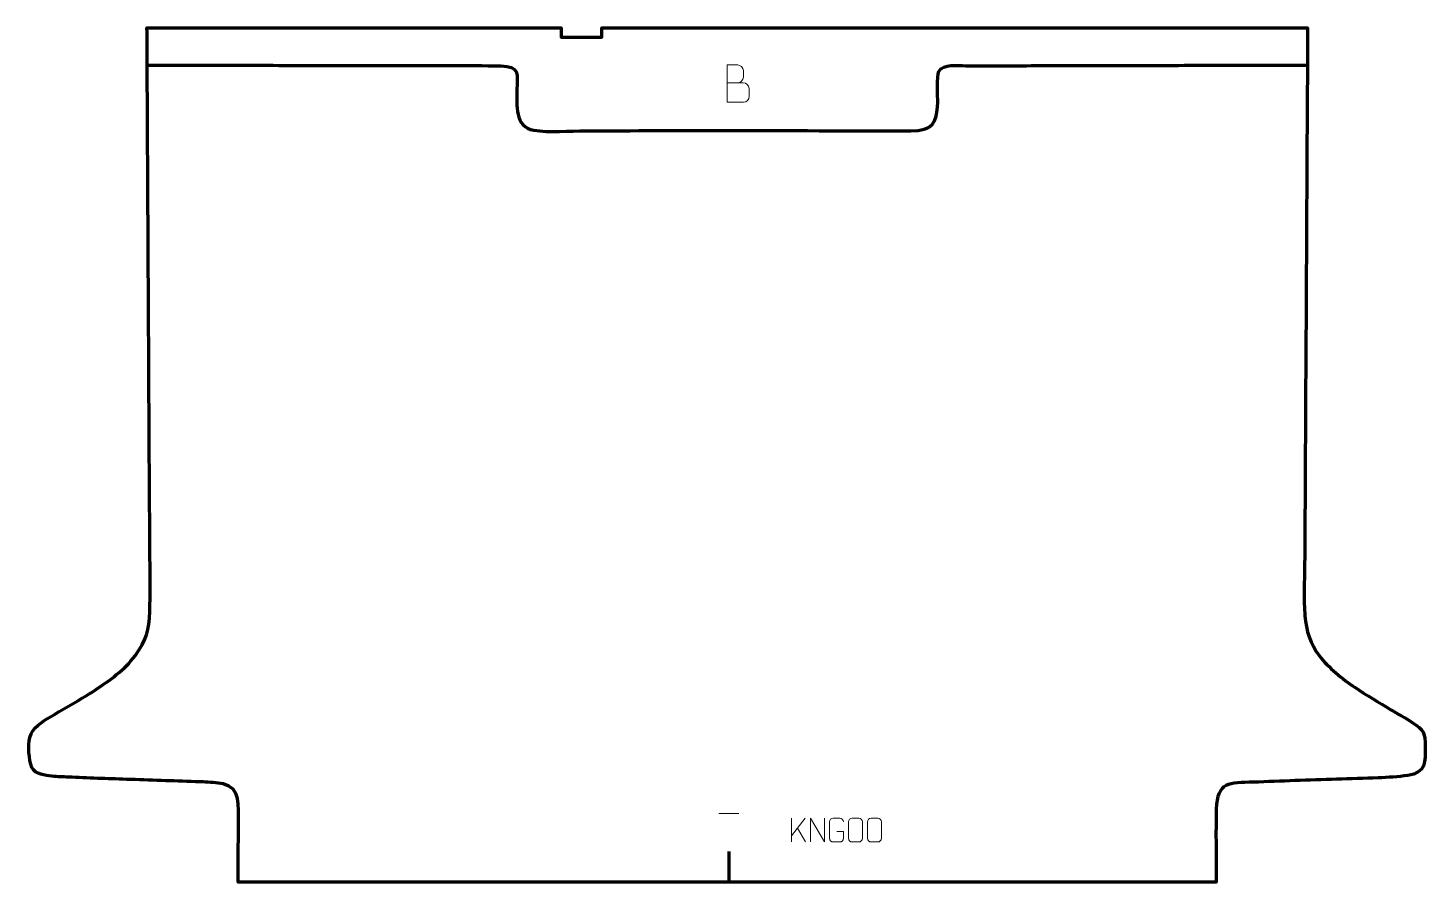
# Model space of a CAD drawing. Header units: millimetres. Extents: x 707 to 2180, y -50 to 850.
import ezdxf

# ---------------------------------------------------------------- set-up
doc = ezdxf.new("R2010")
doc.units = ezdxf.units.MM
doc.header["$MEASUREMENT"] = 0
doc.layers.add('layer 2', color=7, linetype='Continuous')
doc.layers.add('layer 3', color=7, linetype='Continuous')

msp = doc.modelspace()

# ---------------------------------------------------------------- linework, layer by layer
at = {"layer": 'layer 2', "color": 142, "lineweight": 158}
msp.add_open_spline([(832.9658, 810.774), (848.3731, 810.7413), (863.7805, 810.7087), (879.1878, 810.676), (879.1878, 810.676), (895.8444, 810.6407), (912.501, 810.6054), (929.1576, 810.5701), (929.1576, 810.5701), (961.638, 810.5013), (994.1183, 810.4324), (1026.5987, 810.3636), (1026.5987, 810.3636), (1034.927, 810.3459), (1043.2553, 810.3283), (1051.5836, 810.3106), (1051.5836, 810.3106), (1067.8238, 810.2762), (1084.0639, 810.2418), (1100.3041, 810.2074), (1100.3041, 810.2074), (1135.304, 810.1345), (1170.4051, 810.3076), (1205.3906, 810.0209), (1205.3906, 810.0209), (1225.9779, 809.016), (1222.8229, 802.4935), (1222.5398, 784.6699), (1222.5398, 784.6699), (1222.2466, 769.1564), (1220.0087, 745.4882), (1240.1918, 742.0752), (1240.1918, 742.0752), (1255.8975, 739.6014), (1278.6257, 741.3926), (1295.1996, 741.4503), (1295.1996, 741.4503), (1344.8521, 741.6232), (1394.5047, 741.802), (1444.1572, 741.9792), (1444.1572, 741.9792), (1508.6644, 741.7903), (1573.188, 741.4547), (1637.6934, 741.4109), (1637.6934, 741.4109), (1660.0461, 741.7946), (1665.2285, 748.8157), (1665.8267, 770.8128), (1665.8267, 770.8128), (1665.9126, 777.7923), (1664.4879, 798.991), (1667.1741, 804.1094), (1667.1741, 804.1094), (1671.5543, 812.4556), (1687.125, 810.1607), (1695.347, 810.1009), (1695.347, 810.1009), (1721.6281, 809.9097), (1747.9812, 810.1199), (1774.2686, 810.1782), (1774.2686, 810.1782), (1798.0042, 810.2285), (1821.7399, 810.2789), (1845.4755, 810.3292), (1845.4755, 810.3292), (1878.3723, 810.3989), (1911.2691, 810.4686), (1944.1658, 810.5383), (1944.1658, 810.5383), (1959.5732, 810.571), (1974.9805, 810.6037), (1990.3879, 810.6363), (1990.3879, 810.6363), (2012.0415, 810.6822), (2033.695, 810.7281), (2055.3486, 810.774)], degree=3, knots=[0, 0, 0, 0, 0.05, 0.05, 0.05, 0.05, 0.1, 0.1, 0.1, 0.1, 0.15, 0.15, 0.15, 0.15, 0.2, 0.2, 0.2, 0.2, 0.25, 0.25, 0.25, 0.25, 0.3, 0.3, 0.3, 0.3, 0.35, 0.35, 0.35, 0.35, 0.4, 0.4, 0.4, 0.4, 0.45, 0.45, 0.45, 0.45, 0.5, 0.5, 0.5, 0.5, 0.55, 0.55, 0.55, 0.55, 0.6, 0.6, 0.6, 0.6, 0.65, 0.65, 0.65, 0.65, 0.7, 0.7, 0.7, 0.7, 0.75, 0.75, 0.75, 0.75, 0.8, 0.8, 0.8, 0.8, 0.85, 0.85, 0.85, 0.85, 0.9, 0.9, 0.9, 0.9, 1, 1, 1, 1], dxfattribs=at)
at = {"layer": 'layer 2', "color": 142, "lineweight": 9}
for points, knots in [([(1443.7743, 792.0677), (1449.5154, 792.0683), (1455.2571, 792.0683), (1460.9995, 792.0677), (1460.9995, 792.0677), (1464.1164, 792.0404), (1467.1516, 789.301), (1467.1516, 786.067), (1467.1516, 786.067), (1467.1509, 784.2864), (1467.1509, 779.4749), (1467.1516, 777.6937), (1467.1516, 777.6937), (1467.1794, 774.7621), (1464.7461, 771.5846), (1461.0831, 771.6112), (1461.0831, 771.6112), (1455.3402, 771.6118), (1449.5978, 771.6118), (1443.8561, 771.6112), (1443.8561, 771.6112), (1443.8561, 784.7361), (1443.8561, 797.8604), (1443.8561, 810.9841), (1443.8561, 810.9841), (1447.6015, 810.9841), (1451.3475, 810.9841), (1455.0935, 810.9841), (1455.0935, 810.9841), (1457.7456, 811.012), (1461.054, 807.9974), (1461.0819, 804.901), (1461.0819, 804.901), (1461.0813, 801.641), (1461.0813, 801.4107), (1461.0819, 798.1501), (1461.0819, 798.1501), (1461.1092, 794.8901), (1458.1832, 792.0404), (1455.0117, 792.0677)], [0, 0, 0, 0, 0.090909091, 0.090909091, 0.090909091, 0.090909091, 0.181818182, 0.181818182, 0.181818182, 0.181818182, 0.272727273, 0.272727273, 0.272727273, 0.272727273, 0.363636364, 0.363636364, 0.363636364, 0.363636364, 0.454545455, 0.454545455, 0.454545455, 0.454545455, 0.545454545, 0.545454545, 0.545454545, 0.545454545, 0.636363636, 0.636363636, 0.636363636, 0.636363636, 0.727272727, 0.727272727, 0.727272727, 0.727272727, 0.818181818, 0.818181818, 0.818181818, 0.818181818, 1, 1, 1, 1]), ([(1531.8502, -7.8623), (1531.8502, -7.8623), (1531.8502, 17.0905), (1531.8502, 17.0905), (1531.8502, 17.0905), (1531.8502, 17.0905), (1546.5045, -7.8623), (1546.5045, -7.8623), (1546.5045, -7.8623), (1546.5045, -7.8623), (1546.5045, 17.0905), (1546.5045, 17.0905)], [0, 0, 0, 0, 0.25, 0.25, 0.25, 0.25, 0.5, 0.5, 0.5, 0.5, 1, 1, 1, 1]), ([(1559.4315, 3.1231), (1559.4315, 3.1231), (1566.5994, 3.1231), (1566.5994, 3.1231), (1566.5994, 3.1231), (1566.5994, 3.1231), (1566.5994, -4.0448), (1566.5994, -4.0448), (1566.5994, -4.0448), (1566.4597, -6.3681), (1564.7826, -7.8476), (1562.6349, -7.8584), (1562.6349, -7.8584), (1560.3031, -7.8581), (1557.9712, -7.8581), (1555.6397, -7.8584), (1555.6397, -7.8584), (1553.715, -7.9638), (1551.7428, -6.0794), (1551.754, -4.0622), (1551.754, -4.0622), (1551.7544, 1.7077), (1551.7544, 7.4772), (1551.754, 13.2463), (1551.754, 13.2463), (1551.7582, 15.3844), (1553.505, 17.1035), (1555.6571, 17.0902), (1555.6571, 17.0902), (1557.9828, 17.0902), (1560.3088, 17.0902), (1562.6349, 17.0902), (1562.6349, 17.0902), (1564.5815, 17.1255), (1566.5728, 15.6341), (1566.5994, 13.1964)], [0, 0, 0, 0, 0.1, 0.1, 0.1, 0.1, 0.2, 0.2, 0.2, 0.2, 0.3, 0.3, 0.3, 0.3, 0.4, 0.4, 0.4, 0.4, 0.5, 0.5, 0.5, 0.5, 0.6, 0.6, 0.6, 0.6, 0.7, 0.7, 0.7, 0.7, 0.8, 0.8, 0.8, 0.8, 1, 1, 1, 1]), ([(1575.6565, 17.0902), (1577.9821, 17.0902), (1580.3081, 17.0902), (1582.6342, 17.0902), (1582.6342, 17.0902), (1584.5807, 17.1257), (1586.5721, 15.6342), (1586.5987, 13.1966), (1586.5987, 13.1966), (1586.5983, 7.4499), (1586.5983, 1.7028), (1586.5987, -4.0447), (1586.5987, -4.0447), (1586.459, -6.368), (1584.7818, -7.8475), (1582.6342, -7.8583), (1582.6342, -7.8583), (1580.3024, -7.8579), (1577.9706, -7.8579), (1575.6391, -7.8583), (1575.6391, -7.8583), (1573.7142, -7.9637), (1571.7421, -6.0793), (1571.7533, -4.0621), (1571.7533, -4.0621), (1571.7537, 1.7078), (1571.7537, 7.4773), (1571.7533, 13.2464), (1571.7533, 13.2464), (1571.7576, 15.3844), (1573.5042, 17.1037), (1575.6565, 17.0902)], [0, 0, 0, 0, 0.111111111, 0.111111111, 0.111111111, 0.111111111, 0.222222222, 0.222222222, 0.222222222, 0.222222222, 0.333333333, 0.333333333, 0.333333333, 0.333333333, 0.444444444, 0.444444444, 0.444444444, 0.444444444, 0.555555556, 0.555555556, 0.555555556, 0.555555556, 0.666666667, 0.666666667, 0.666666667, 0.666666667, 0.777777778, 0.777777778, 0.777777778, 0.777777778, 1, 1, 1, 1]), ([(1595.6558, 17.0902), (1597.9815, 17.0902), (1600.3075, 17.0902), (1602.6335, 17.0902), (1602.6335, 17.0902), (1604.5801, 17.1257), (1606.5714, 15.6342), (1606.5981, 13.1966), (1606.5981, 13.1966), (1606.5977, 7.4499), (1606.5977, 1.7028), (1606.5981, -4.0447), (1606.5981, -4.0447), (1606.4583, -6.368), (1604.7812, -7.8475), (1602.6335, -7.8583), (1602.6335, -7.8583), (1600.3017, -7.8579), (1597.9699, -7.8579), (1595.6385, -7.8583), (1595.6385, -7.8583), (1593.7135, -7.9637), (1591.7415, -6.0793), (1591.7527, -4.0621), (1591.7527, -4.0621), (1591.753, 1.7078), (1591.753, 7.4773), (1591.7527, 13.2464), (1591.7527, 13.2464), (1591.7569, 15.3844), (1593.5035, 17.1037), (1595.6558, 17.0902)], [0, 0, 0, 0, 0.111111111, 0.111111111, 0.111111111, 0.111111111, 0.222222222, 0.222222222, 0.222222222, 0.222222222, 0.333333333, 0.333333333, 0.333333333, 0.333333333, 0.444444444, 0.444444444, 0.444444444, 0.444444444, 0.555555556, 0.555555556, 0.555555556, 0.555555556, 0.666666667, 0.666666667, 0.666666667, 0.666666667, 0.777777778, 0.777777778, 0.777777778, 0.777777778, 1, 1, 1, 1])]:
    msp.add_open_spline(points, degree=3, knots=knots, dxfattribs=at)
for points in [[(1435.2741, 22.1333), (1435.2741, 22.1333), (1456.274, 22.1333), (1456.274, 22.1333)], [(1511.8275, 17.0904), (1511.8275, 17.0904), (1511.8275, -7.8623), (1511.8275, -7.8623)], [(1526.2032, 17.0904), (1526.2032, 17.0904), (1511.8275, -1.5487), (1511.8275, -1.5487)], [(1526.5285, -7.7666), (1526.5285, -7.7666), (1518.0584, 6.5466), (1518.0584, 6.5466)]]:
    msp.add_open_spline(points, degree=3, dxfattribs=at)
at = {"layer": 'layer 2', "color": 142, "lineweight": 158}
msp.add_open_spline([(1445.774, -17.8667), (1445.774, -17.8667), (1445.774, -50.1257), (1445.774, -50.1257)], degree=3, dxfattribs=at)
at = {"layer": 'layer 3', "color": 242, "lineweight": 158}
msp.add_open_spline([(1444.1572, -50.1257), (1444.1572, -50.1257), (1959.3413, -50.1257), (1959.3413, -50.1257), (1959.3413, -50.1257), (1959.3202, -24.6791), (1958.652, 1.2676), (1959.3281, 26.6504), (1959.3281, 26.6504), (1960.1119, 56.0757), (1973.2259, 54.3794), (1998.4417, 55.0918), (1998.4417, 55.0918), (2013.037, 55.5042), (2027.6237, 56.2469), (2042.218, 56.7307), (2042.218, 56.7307), (2071.4338, 57.6808), (2100.6495, 58.5297), (2129.8582, 59.6939), (2129.8582, 59.6939), (2140.2947, 60.1139), (2150.7248, 60.7185), (2161.0728, 62.1885), (2161.0728, 62.1885), (2180.3297, 65.0124), (2179.6139, 76.274), (2179.5107, 92.4763), (2179.5107, 92.4763), (2179.4707, 106.8333), (2178.1671, 110.1373), (2165.8219, 118.1233), (2165.8219, 118.1233), (2158.8349, 122.6431), (2150.5398, 127.175), (2143.2666, 131.5171), (2143.2666, 131.5171), (2130.4184, 139.1874), (2117.6776, 146.9123), (2105.1578, 155.115), (2105.1578, 155.115), (2092.6573, 163.3502), (2077.1454, 176.2044), (2068.0616, 188.0797), (2068.0616, 188.0797), (2058.3307, 201.0683), (2053.9436, 214.5575), (2052.5998, 230.6329), (2052.5998, 230.6329), (2052.5998, 230.6329), (2052.5103, 231.9567), (2052.5103, 231.9567), (2052.5103, 231.9567), (2051.5293, 248.3279), (2052.1666, 267.1549), (2052.3871, 283.7255), (2052.3871, 283.7255), (2052.4594, 289.1612), (2052.5295, 294.5959), (2052.5759, 300.032), (2052.5759, 300.032), (2053.5709, 483.3128), (2054.5658, 666.5935), (2055.5608, 849.8743), (2055.5608, 849.8743), (2055.5608, 849.8743), (1444.1572, 849.8743), (1444.1572, 849.8743), (1444.1572, 849.8743), (1444.1572, 849.8743), (1311.9098, 849.8743), (1311.9098, 849.8743), (1311.9098, 849.8743), (1311.9098, 849.8743), (1312.0715, 840.1703), (1312.0715, 840.1703), (1312.0715, 840.1703), (1312.0715, 840.1703), (1269.1858, 840.158), (1269.1858, 840.158), (1269.1858, 840.158), (1269.1858, 840.158), (1269.0471, 849.8743), (1269.0471, 849.8743), (1269.0471, 849.8743), (1269.0471, 849.8743), (832.7536, 849.8743), (832.7536, 849.8743), (832.7536, 849.8743), (832.8893, 824.8815), (833.025, 799.8886), (833.1606, 774.8958), (833.1606, 774.8958), (833.2511, 758.2339), (833.3415, 741.572), (833.432, 724.9101), (833.432, 724.9101), (833.5202, 708.6648), (833.6084, 692.4195), (833.6965, 676.1741), (833.6965, 676.1741), (833.7418, 667.8432), (833.787, 659.5122), (833.8322, 651.1813), (833.8322, 651.1813), (833.9204, 634.936), (834.0086, 618.6906), (834.0968, 602.4453), (834.0968, 602.4453), (834.2302, 577.869), (834.3636, 553.2927), (834.497, 528.7164), (834.497, 528.7164), (834.7232, 487.0617), (834.9493, 445.407), (835.1754, 403.7523), (835.1754, 403.7523), (835.4242, 357.9281), (835.8448, 312.0796), (836.0588, 266.2638), (836.0588, 266.2638), (836.1074, 255.8683), (836.0337, 245.5154), (835.6653, 235.1249), (835.6653, 235.1249), (834.9351, 215.345), (831.9975, 204.7158), (820.2388, 188.4183), (820.2388, 188.4183), (809.1021, 173.2196), (793.5744, 162.4087), (778.0692, 152.1107), (778.0692, 152.1107), (775.2886, 150.2698), (772.4969, 148.485), (769.6534, 146.7432), (769.6534, 146.7432), (756.6856, 138.9552), (743.6389, 131.306), (730.564, 123.6998), (730.564, 123.6998), (721.8561, 118.6353), (712.2617, 112.4686), (709.2394, 102.2777), (709.2394, 102.2777), (707.357, 93.0822), (708.1667, 79.395), (711.4661, 70.5942), (711.4661, 70.5942), (715.4607, 63.2648), (725.1647, 62.2315), (732.6268, 61.3157), (732.6268, 61.3157), (738.4419, 60.7003), (744.1508, 60.6792), (749.9695, 60.4167), (749.9695, 60.4167), (770.3515, 59.3744), (790.7627, 58.8699), (811.1569, 58.1036), (811.1569, 58.1036), (835.4383, 57.1752), (859.6709, 56.4929), (883.9336, 55.6235), (883.9336, 55.6235), (891.0288, 55.3693), (898.0904, 55.0338), (905.1742, 54.5506), (905.1742, 54.5506), (929.2232, 52.8709), (929.4643, 38.2717), (929.1431, 18.1912), (929.1431, 18.1912), (929.1142, 16.3863), (929.0891, 14.5857), (929.0744, 12.7805), (929.0744, 12.7805), (928.972, -8.1879), (928.9731, -29.157), (928.9731, -50.1257), (928.9731, -50.1257), (928.9731, -50.1257), (1444.1572, -50.1257), (1444.1572, -50.1257)], degree=3, knots=[0, 0, 0, 0, 0.021276596, 0.021276596, 0.021276596, 0.021276596, 0.042553191, 0.042553191, 0.042553191, 0.042553191, 0.063829787, 0.063829787, 0.063829787, 0.063829787, 0.085106383, 0.085106383, 0.085106383, 0.085106383, 0.106382979, 0.106382979, 0.106382979, 0.106382979, 0.127659574, 0.127659574, 0.127659574, 0.127659574, 0.14893617, 0.14893617, 0.14893617, 0.14893617, 0.170212766, 0.170212766, 0.170212766, 0.170212766, 0.191489362, 0.191489362, 0.191489362, 0.191489362, 0.212765957, 0.212765957, 0.212765957, 0.212765957, 0.234042553, 0.234042553, 0.234042553, 0.234042553, 0.255319149, 0.255319149, 0.255319149, 0.255319149, 0.276595745, 0.276595745, 0.276595745, 0.276595745, 0.29787234, 0.29787234, 0.29787234, 0.29787234, 0.319148936, 0.319148936, 0.319148936, 0.319148936, 0.340425532, 0.340425532, 0.340425532, 0.340425532, 0.361702128, 0.361702128, 0.361702128, 0.361702128, 0.382978723, 0.382978723, 0.382978723, 0.382978723, 0.404255319, 0.404255319, 0.404255319, 0.404255319, 0.425531915, 0.425531915, 0.425531915, 0.425531915, 0.446808511, 0.446808511, 0.446808511, 0.446808511, 0.468085106, 0.468085106, 0.468085106, 0.468085106, 0.489361702, 0.489361702, 0.489361702, 0.489361702, 0.510638298, 0.510638298, 0.510638298, 0.510638298, 0.531914894, 0.531914894, 0.531914894, 0.531914894, 0.553191489, 0.553191489, 0.553191489, 0.553191489, 0.574468085, 0.574468085, 0.574468085, 0.574468085, 0.595744681, 0.595744681, 0.595744681, 0.595744681, 0.617021277, 0.617021277, 0.617021277, 0.617021277, 0.638297872, 0.638297872, 0.638297872, 0.638297872, 0.659574468, 0.659574468, 0.659574468, 0.659574468, 0.680851064, 0.680851064, 0.680851064, 0.680851064, 0.70212766, 0.70212766, 0.70212766, 0.70212766, 0.723404255, 0.723404255, 0.723404255, 0.723404255, 0.744680851, 0.744680851, 0.744680851, 0.744680851, 0.765957447, 0.765957447, 0.765957447, 0.765957447, 0.787234043, 0.787234043, 0.787234043, 0.787234043, 0.808510638, 0.808510638, 0.808510638, 0.808510638, 0.829787234, 0.829787234, 0.829787234, 0.829787234, 0.85106383, 0.85106383, 0.85106383, 0.85106383, 0.872340426, 0.872340426, 0.872340426, 0.872340426, 0.893617021, 0.893617021, 0.893617021, 0.893617021, 0.914893617, 0.914893617, 0.914893617, 0.914893617, 0.936170213, 0.936170213, 0.936170213, 0.936170213, 0.957446809, 0.957446809, 0.957446809, 0.957446809, 1, 1, 1, 1], dxfattribs=at)

doc.saveas('drawing.dxf')
